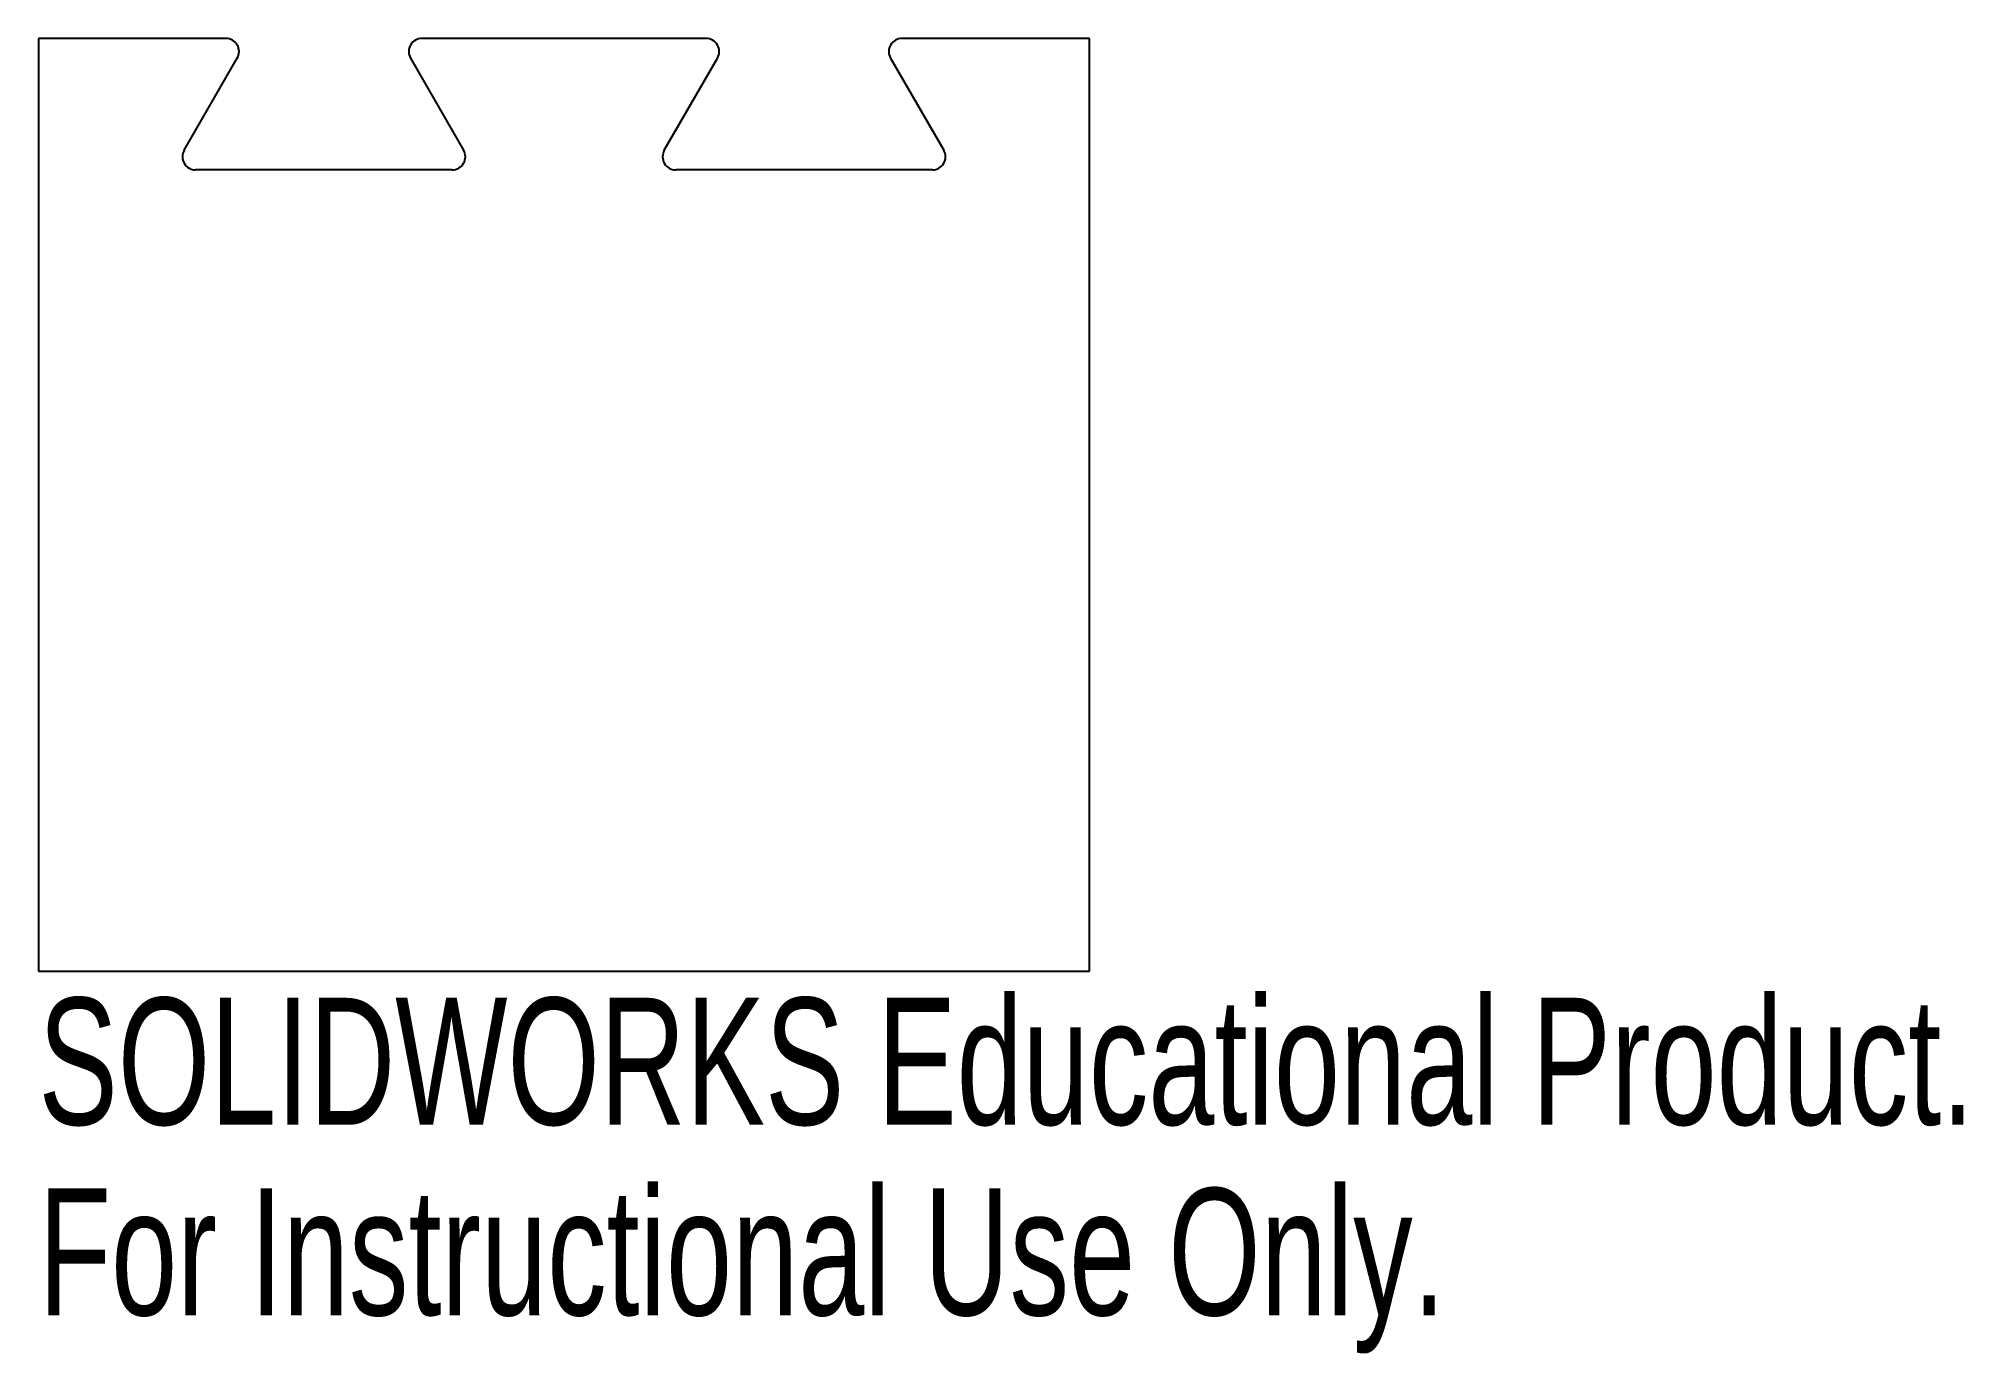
# Model space of a CAD drawing. Header units: millimetres. Extents: x 0 to 73.3, y -14.6 to 35.5.
import ezdxf

# ---------------------------------------------------------------- set-up
doc = ezdxf.new("R2010")
doc.units = ezdxf.units.MM
doc.styles.add('SLDTEXTSTYLE0', font='TXT', dxfattribs={"width": 0.7})

msp = doc.modelspace()

# ---------------------------------------------------------------- linework, layer by layer
at = {"color": 7, "linetype": 'Continuous', "lineweight": 25}
for p, q in [((7.134, 35.5), (0, 35.5)), ((0, 35.5), (0, 0)), ((25.407, 35.5), (14.593, 35.5)), ((40, 35.5), (32.866, 35.5)), ((40, 0), (40, 35.5)), ((5.546, 31.25), (7.567, 34.75)), ((14.16, 34.75), (16.18, 31.25)), ((23.82, 31.25), (25.84, 34.75)), ((32.433, 34.75), (34.454, 31.25)), ((15.747, 30.5), (5.979, 30.5)), ((34.021, 30.5), (24.253, 30.5)), ((0, 0), (40, 0))]:
    msp.add_line(p, q, dxfattribs=at)
for centre, start, end in [((7.134, 35), 330, 90), ((14.593, 35), 90, 210), ((25.407, 35), 330, 90), ((32.866, 35), 90, 210), ((5.979, 31), 150, 270), ((15.747, 31), 270, 30), ((24.253, 31), 150, 270), ((34.021, 31), 270, 30)]:
    msp.add_arc(centre, 0.5, start, end, dxfattribs=at)

# ---------------------------------------------------------------- texts
at = {"color": 7, "linetype": 'Continuous', "char_height": 4.83362, "attachment_point": 1, "style": 'SLDTEXTSTYLE0'}
for s, insert in [('SOLIDWORKS Educational Product.', (0, -1.02)), ('For Instructional Use Only.', (0, -8.27))]:
    msp.add_mtext(s, dxfattribs=dict(at, insert=insert))

doc.saveas('drawing.dxf')
